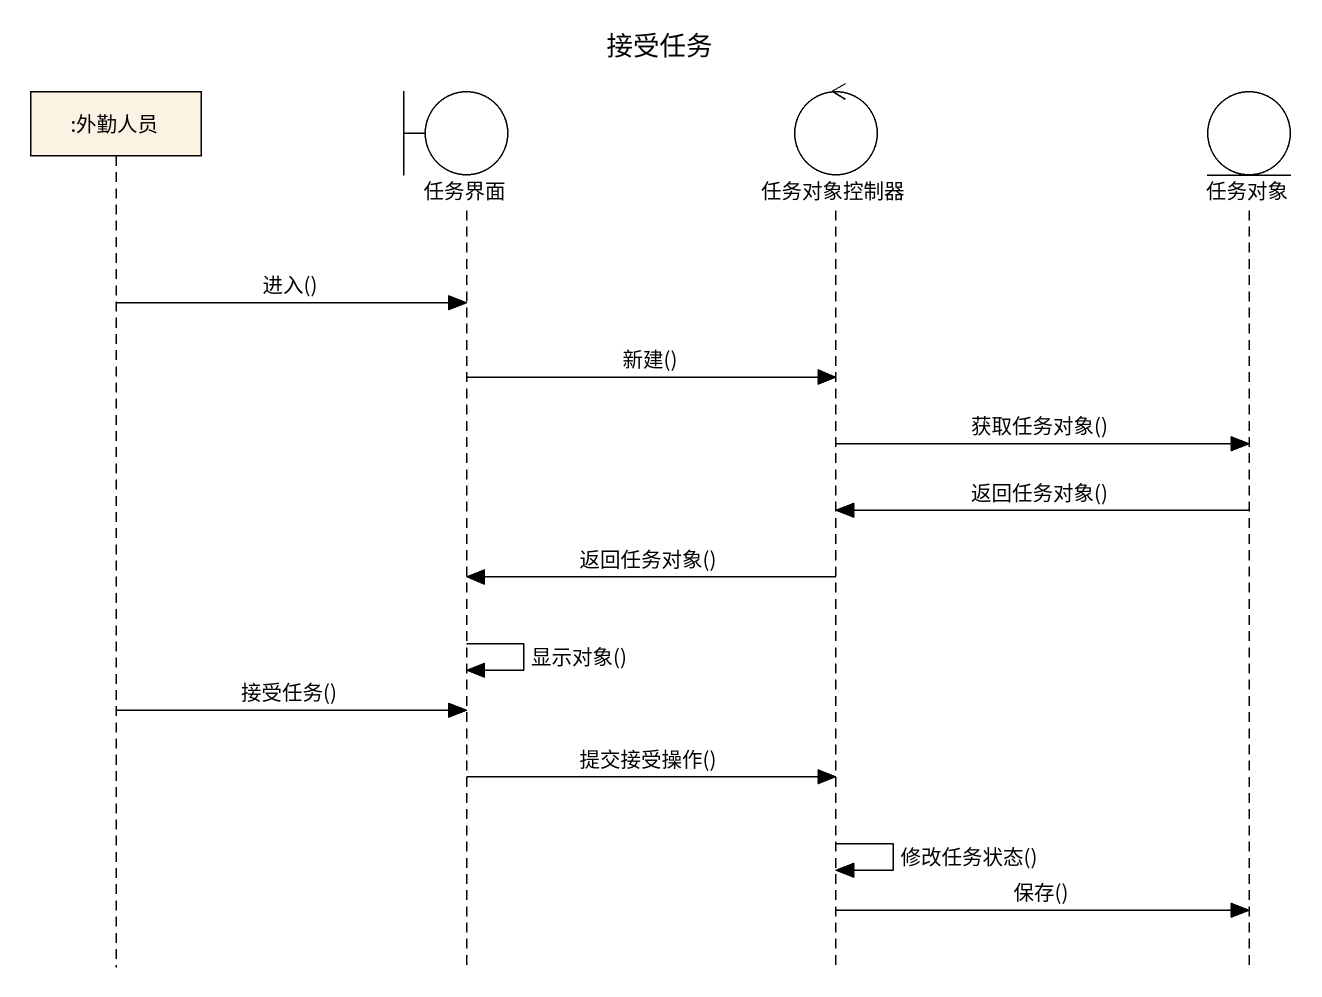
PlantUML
@startuml
title 接受任务
hide footbox
participant ":外勤人员" as 外勤人员
boundary 任务界面
control 任务对象控制器
entity 任务对象

外勤人员 -> 任务界面 : 进入()
任务界面 -> 任务对象控制器 : 新建()
任务对象控制器 -> 任务对象 : 获取任务对象()
任务对象 -> 任务对象控制器 : 返回任务对象()
任务对象控制器 -> 任务界面 : 返回任务对象()
任务界面 -> 任务界面 : 显示对象()
外勤人员 -> 任务界面 : 接受任务()
任务界面 -> 任务对象控制器 : 提交接受操作()
任务对象控制器 -> 任务对象控制器 : 修改任务状态()
任务对象控制器 -> 任务对象 : 保存()
@enduml
